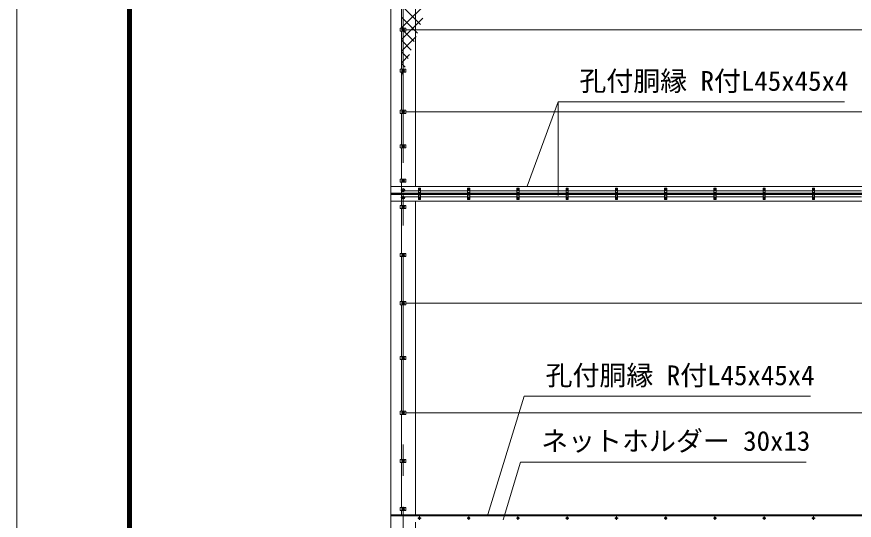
# Model space of a CAD drawing. Units: millimetres at full size; details may follow other scales. Extents: x -10500 to 10500, y -7425 to 7425.
# Drawn here: x -10500 to -5398, y -1328 to 1740 of the extents above; entities that cross this region are included whole.
import ezdxf
from ezdxf.enums import TextEntityAlignment as Align

# ---------------------------------------------------------------- set-up
doc = ezdxf.new("R2010")
doc.units = ezdxf.units.MM
doc.header["$LTSCALE"] = 30
doc.linetypes.add('USER1', pattern=[50.8, 31.75, -6.35, 6.35, -6.35])
for name, color, linetype, lineweight in [('0-0_D-STR-TXT', 7, 'Continuous', 13), ('0-2_D-BMK', 2, 'USER1', 13), ('0-3_D-STR3', 3, 'Continuous', 13), ('0-7_D-STR1', 1, 'Continuous', 18), ('0-B_D-STR2', 7, 'Continuous', 13), ('0-C_D-TTL', 7, 'Continuous', 18)]:
    doc.layers.add(name, color=color, linetype=linetype, lineweight=lineweight)
doc.styles.add('ＭＳ ゴシック', font='')
doc.styles.get('ＭＳ ゴシック').set_extended_font_data('MS Gothic')

msp = doc.modelspace()

# ---------------------------------------------------------------- linework, layer by layer
at = {"layer": '0-0_D-STR-TXT'}
msp.add_line((-7202.6, 1220.94), (-7202.6, 651.45), dxfattribs=at)
for points in [[(-5457.9, 1220.94), (-7202.6, 1220.94), (-7390.1, 707.58)], [(-5663.96, -572.48), (-7408.66, -572.48), (-7630.86, -1292.38)], [(-5690.5, -974.7), (-7431.39, -974.7), (-7537.74, -1324.16)]]:
    msp.add_lwpolyline(points, dxfattribs=at)
at = {"layer": '0-2_D-BMK'}
for p, q in [((-8146.86, -2199.3), (-8146.86, 5720.7)), ((-8156.86, 1660.7), (-8136.86, 1660.7)), ((-8156.86, 1410.7), (-8136.86, 1410.7)), ((-8156.86, 1160.7), (-8136.86, 1160.7)), ((-8156.86, 950.7), (-8136.86, 950.7)), ((-8156.86, 740.7), (-8136.86, 740.7)), ((-8134.11, 683.7), (-8159.61, 683.7)), ((-8054.3, 684.7), (-8039.42, 684.7)), ((-8046.86, 677.26), (-8046.86, 692.14)), ((-7754.3, 684.7), (-7739.42, 684.7)), ((-7746.86, 677.26), (-7746.86, 692.14)), ((-7454.3, 684.7), (-7439.42, 684.7)), ((-7446.86, 677.26), (-7446.86, 692.14)), ((-7154.3, 684.7), (-7139.42, 684.7)), ((-7146.86, 677.26), (-7146.86, 692.14)), ((-6854.3, 684.7), (-6839.42, 684.7)), ((-6846.86, 677.26), (-6846.86, 692.14)), ((-6554.3, 684.7), (-6539.42, 684.7)), ((-6546.86, 677.26), (-6546.86, 692.14)), ((-6254.3, 684.7), (-6239.42, 684.7)), ((-6246.86, 677.26), (-6246.86, 692.14)), ((-5954.3, 684.7), (-5939.42, 684.7)), ((-5946.86, 677.26), (-5946.86, 692.14)), ((-5654.3, 684.7), (-5639.42, 684.7)), ((-5646.86, 677.26), (-5646.86, 692.14)), ((-8134.11, 637.7), (-8159.61, 637.7)), ((-8054.3, 636.7), (-8039.42, 636.7)), ((-8046.86, 644.14), (-8046.86, 629.26)), ((-7754.3, 636.7), (-7739.42, 636.7)), ((-7746.86, 644.14), (-7746.86, 629.26)), ((-7454.3, 636.7), (-7439.42, 636.7)), ((-7446.86, 644.14), (-7446.86, 629.26)), ((-7154.3, 636.7), (-7139.42, 636.7)), ((-7146.86, 644.14), (-7146.86, 629.26)), ((-6854.3, 636.7), (-6839.42, 636.7)), ((-6846.86, 644.14), (-6846.86, 629.26)), ((-6554.3, 636.7), (-6539.42, 636.7)), ((-6546.86, 644.14), (-6546.86, 629.26)), ((-6254.3, 636.7), (-6239.42, 636.7)), ((-6246.86, 644.14), (-6246.86, 629.26)), ((-5954.3, 636.7), (-5939.42, 636.7)), ((-5946.86, 644.14), (-5946.86, 629.26)), ((-5654.3, 636.7), (-5639.42, 636.7)), ((-5646.86, 644.14), (-5646.86, 629.26)), ((-8156.86, 580.7), (-8136.86, 580.7)), ((-8156.86, 287.7), (-8136.86, 287.7)), ((-8156.86, -5.3), (-8136.86, -5.3)), ((-8156.86, -339.3), (-8136.86, -339.3)), ((-8156.86, -673.3), (-8136.86, -673.3)), ((-8156.86, -966.3), (-8136.86, -966.3)), ((-8156.86, -1259.3), (-8136.86, -1259.3)), ((-8037.19, -1315.3), (-8056.53, -1315.3)), ((-8046.86, -1305.62), (-8046.86, -1324.97)), ((-7737.19, -1315.3), (-7756.53, -1315.3)), ((-7746.86, -1305.62), (-7746.86, -1324.97)), ((-7437.19, -1315.3), (-7456.53, -1315.3)), ((-7446.86, -1305.62), (-7446.86, -1324.97)), ((-7137.19, -1315.3), (-7156.53, -1315.3)), ((-7146.86, -1305.62), (-7146.86, -1324.97)), ((-6837.19, -1315.3), (-6856.53, -1315.3)), ((-6846.86, -1305.62), (-6846.86, -1324.97)), ((-6537.19, -1315.3), (-6556.53, -1315.3)), ((-6546.86, -1305.62), (-6546.86, -1324.97)), ((-6237.19, -1315.3), (-6256.53, -1315.3)), ((-6246.86, -1305.62), (-6246.86, -1324.97)), ((-5937.19, -1315.3), (-5956.53, -1315.3)), ((-5946.86, -1305.62), (-5946.86, -1324.97)), ((-5637.19, -1315.3), (-5656.53, -1315.3)), ((-5646.86, -1305.62), (-5646.86, -1324.97))]:
    msp.add_line(p, q, dxfattribs=at)
at = {"layer": '0-3_D-STR3'}
for p, q in [((-8156.86, 1670.2), (-8156.86, 1901.2)), ((-8164.06, 1670.2), (-8129.66, 1670.2)), ((-8164.06, 1670.2), (-8164.06, 1651.2)), ((-8164.06, 1651.2), (-8129.66, 1651.2)), ((-8156.86, 1420.2), (-8156.86, 1651.2)), ((-8153.36, 1664.46), (-8146.86, 1668.21)), ((-8153.36, 1656.95), (-8153.36, 1664.46)), ((-8146.86, 1653.2), (-8153.36, 1656.95)), ((-8146.86, 1668.21), (-8140.36, 1664.46)), ((-8140.36, 1656.95), (-8146.86, 1653.2)), ((-8140.36, 1664.46), (-8140.36, 1656.95)), ((-8129.66, 1670.2), (-8129.66, 1651.2)), ((-8129.66, 1660.7), (-5156.36, 1660.7)), ((-8164.06, 1420.2), (-8129.66, 1420.2)), ((-8164.06, 1420.2), (-8164.06, 1401.2)), ((-8164.06, 1401.2), (-8129.66, 1401.2)), ((-8156.86, 1170.2), (-8156.86, 1401.2)), ((-8153.36, 1414.46), (-8146.86, 1418.21)), ((-8153.36, 1406.95), (-8153.36, 1414.46)), ((-8146.86, 1403.2), (-8153.36, 1406.95)), ((-8146.86, 1418.21), (-8140.36, 1414.46)), ((-8140.36, 1406.95), (-8146.86, 1403.2)), ((-8140.36, 1414.46), (-8140.36, 1406.95)), ((-8129.66, 1420.2), (-8129.66, 1401.2)), ((-8164.06, 1170.2), (-8129.66, 1170.2)), ((-8164.06, 1170.2), (-8164.06, 1151.2)), ((-8164.06, 1151.2), (-8129.66, 1151.2)), ((-8156.86, 960.2), (-8156.86, 1151.2)), ((-8153.36, 1164.46), (-8146.86, 1168.21)), ((-8153.36, 1156.95), (-8153.36, 1164.46)), ((-8146.86, 1153.2), (-8153.36, 1156.95)), ((-8146.86, 1168.21), (-8140.36, 1164.46)), ((-8140.36, 1156.95), (-8146.86, 1153.2)), ((-8140.36, 1164.46), (-8140.36, 1156.95)), ((-8129.66, 1170.2), (-8129.66, 1151.2)), ((-8129.66, 1160.7), (-5156.36, 1160.7)), ((-8164.06, 960.2), (-8129.66, 960.2)), ((-8164.06, 960.2), (-8164.06, 941.2)), ((-8164.06, 941.2), (-8129.66, 941.2)), ((-8156.86, 750.2), (-8156.86, 941.2)), ((-8153.36, 954.46), (-8146.86, 958.21)), ((-8153.36, 946.95), (-8153.36, 954.46)), ((-8146.86, 943.2), (-8153.36, 946.95)), ((-8146.86, 958.21), (-8140.36, 954.46)), ((-8140.36, 946.95), (-8146.86, 943.2)), ((-8140.36, 954.46), (-8140.36, 946.95)), ((-8129.66, 960.2), (-8129.66, 941.2)), ((-8164.06, 750.2), (-8129.66, 750.2)), ((-8164.06, 750.2), (-8164.06, 731.2)), ((-8164.06, 731.2), (-8129.66, 731.2)), ((-8156.86, 665.7), (-8156.86, 731.2)), ((-8153.36, 744.46), (-8146.86, 748.21)), ((-8153.36, 736.95), (-8153.36, 744.46)), ((-8146.86, 733.2), (-8153.36, 736.95)), ((-8146.86, 748.21), (-8140.36, 744.46)), ((-8140.36, 736.95), (-8146.86, 733.2)), ((-8140.36, 744.46), (-8140.36, 736.95)), ((-8129.66, 750.2), (-8129.66, 731.2)), ((-8156.86, 679.7), (-8053.36, 679.7)), ((-8146.86, 673.89), (-8155.36, 678.8)), ((-8138.36, 678.8), (-8146.86, 673.89)), ((-8053.36, 668.7), (-8053.36, 694.7)), ((-8040.36, 694.7), (-8053.36, 694.7)), ((-8040.36, 668.7), (-8053.36, 668.7)), ((-8040.36, 668.7), (-8040.36, 694.7)), ((-8040.36, 679.7), (-7753.36, 679.7)), ((-7753.36, 668.7), (-7753.36, 694.7)), ((-7740.36, 694.7), (-7753.36, 694.7)), ((-7740.36, 668.7), (-7753.36, 668.7)), ((-7740.36, 668.7), (-7740.36, 694.7)), ((-7740.36, 679.7), (-7453.36, 679.7)), ((-7453.36, 668.7), (-7453.36, 694.7)), ((-7440.36, 694.7), (-7453.36, 694.7)), ((-7440.36, 668.7), (-7453.36, 668.7)), ((-7440.36, 668.7), (-7440.36, 694.7)), ((-7440.36, 679.7), (-7153.36, 679.7)), ((-7153.36, 668.7), (-7153.36, 694.7)), ((-7140.36, 694.7), (-7153.36, 694.7)), ((-7140.36, 668.7), (-7153.36, 668.7)), ((-7140.36, 668.7), (-7140.36, 694.7)), ((-7140.36, 679.7), (-6853.36, 679.7)), ((-6853.36, 668.7), (-6853.36, 694.7)), ((-6840.36, 694.7), (-6853.36, 694.7)), ((-6840.36, 668.7), (-6853.36, 668.7)), ((-6840.36, 668.7), (-6840.36, 694.7)), ((-6840.36, 679.7), (-6553.36, 679.7)), ((-6553.36, 668.7), (-6553.36, 694.7)), ((-6540.36, 694.7), (-6553.36, 694.7)), ((-6540.36, 668.7), (-6553.36, 668.7)), ((-6540.36, 668.7), (-6540.36, 694.7)), ((-6540.36, 679.7), (-6253.36, 679.7)), ((-6253.36, 668.7), (-6253.36, 694.7)), ((-6240.36, 694.7), (-6253.36, 694.7)), ((-6240.36, 668.7), (-6253.36, 668.7)), ((-6240.36, 668.7), (-6240.36, 694.7)), ((-6240.36, 679.7), (-5953.36, 679.7)), ((-5953.36, 668.7), (-5953.36, 694.7)), ((-5940.36, 694.7), (-5953.36, 694.7)), ((-5940.36, 668.7), (-5953.36, 668.7)), ((-5940.36, 668.7), (-5940.36, 694.7)), ((-5940.36, 679.7), (-5653.36, 679.7)), ((-5653.36, 668.7), (-5653.36, 694.7)), ((-5640.36, 694.7), (-5653.36, 694.7)), ((-5640.36, 668.7), (-5653.36, 668.7)), ((-5640.36, 668.7), (-5640.36, 694.7)), ((-5640.36, 679.7), (-5353.36, 679.7)), ((-8156.86, 590.2), (-8156.86, 655.7)), ((-8156.86, 641.7), (-8053.36, 641.7)), ((-8146.86, 627.89), (-8155.36, 632.8)), ((-8138.36, 632.8), (-8146.86, 627.89)), ((-8053.36, 652.7), (-8053.36, 626.7)), ((-8040.36, 652.7), (-8053.36, 652.7)), ((-8040.36, 626.7), (-8053.36, 626.7)), ((-8040.36, 652.7), (-8040.36, 626.7)), ((-8040.36, 641.7), (-7753.36, 641.7)), ((-7753.36, 652.7), (-7753.36, 626.7)), ((-7740.36, 652.7), (-7753.36, 652.7)), ((-7740.36, 626.7), (-7753.36, 626.7)), ((-7740.36, 652.7), (-7740.36, 626.7)), ((-7740.36, 641.7), (-7453.36, 641.7)), ((-7453.36, 652.7), (-7453.36, 626.7)), ((-7440.36, 652.7), (-7453.36, 652.7)), ((-7440.36, 626.7), (-7453.36, 626.7)), ((-7440.36, 652.7), (-7440.36, 626.7)), ((-7440.36, 641.7), (-7153.36, 641.7)), ((-7153.36, 652.7), (-7153.36, 626.7)), ((-7140.36, 652.7), (-7153.36, 652.7)), ((-7140.36, 626.7), (-7153.36, 626.7)), ((-7140.36, 652.7), (-7140.36, 626.7)), ((-7140.36, 641.7), (-6853.36, 641.7)), ((-6853.36, 652.7), (-6853.36, 626.7)), ((-6840.36, 652.7), (-6853.36, 652.7)), ((-6840.36, 626.7), (-6853.36, 626.7)), ((-6840.36, 652.7), (-6840.36, 626.7)), ((-6840.36, 641.7), (-6553.36, 641.7)), ((-6553.36, 652.7), (-6553.36, 626.7)), ((-6540.36, 652.7), (-6553.36, 652.7)), ((-6540.36, 626.7), (-6553.36, 626.7)), ((-6540.36, 652.7), (-6540.36, 626.7)), ((-6540.36, 641.7), (-6253.36, 641.7)), ((-6253.36, 652.7), (-6253.36, 626.7)), ((-6240.36, 652.7), (-6253.36, 652.7)), ((-6240.36, 626.7), (-6253.36, 626.7)), ((-6240.36, 652.7), (-6240.36, 626.7)), ((-6240.36, 641.7), (-5953.36, 641.7)), ((-5953.36, 652.7), (-5953.36, 626.7)), ((-5940.36, 652.7), (-5953.36, 652.7)), ((-5940.36, 626.7), (-5953.36, 626.7)), ((-5940.36, 652.7), (-5940.36, 626.7)), ((-5940.36, 641.7), (-5653.36, 641.7)), ((-5653.36, 652.7), (-5653.36, 626.7)), ((-5640.36, 652.7), (-5653.36, 652.7)), ((-5640.36, 626.7), (-5653.36, 626.7)), ((-5640.36, 652.7), (-5640.36, 626.7)), ((-5640.36, 641.7), (-5353.36, 641.7)), ((-8164.06, 590.2), (-8129.66, 590.2)), ((-8164.06, 590.2), (-8164.06, 571.2)), ((-8164.06, 571.2), (-8129.66, 571.2)), ((-8156.86, 297.2), (-8156.86, 571.2)), ((-8153.36, 584.46), (-8146.86, 588.21)), ((-8153.36, 576.95), (-8153.36, 584.46)), ((-8146.86, 573.2), (-8153.36, 576.95)), ((-8146.86, 588.21), (-8140.36, 584.46)), ((-8140.36, 576.95), (-8146.86, 573.2)), ((-8140.36, 584.46), (-8140.36, 576.95)), ((-8129.66, 590.2), (-8129.66, 571.2)), ((-8164.06, 297.2), (-8129.66, 297.2)), ((-8164.06, 297.2), (-8164.06, 278.2)), ((-8164.06, 278.2), (-8129.66, 278.2)), ((-8156.86, 4.2), (-8156.86, 278.2)), ((-8153.36, 291.46), (-8146.86, 295.21)), ((-8153.36, 283.95), (-8153.36, 291.46)), ((-8146.86, 280.2), (-8153.36, 283.95)), ((-8146.86, 295.21), (-8140.36, 291.46)), ((-8140.36, 283.95), (-8146.86, 280.2)), ((-8140.36, 291.46), (-8140.36, 283.95)), ((-8129.66, 297.2), (-8129.66, 278.2)), ((-8164.06, 4.2), (-8129.66, 4.2)), ((-8164.06, 4.2), (-8164.06, -14.8)), ((-8153.36, -1.54), (-8146.86, 2.21)), ((-8146.86, 2.21), (-8140.36, -1.54)), ((-8129.66, 4.2), (-8129.66, -14.8)), ((-8164.06, -14.8), (-8129.66, -14.8)), ((-8156.86, -329.8), (-8156.86, -14.8)), ((-8153.36, -9.05), (-8153.36, -1.54)), ((-8146.86, -12.8), (-8153.36, -9.05)), ((-8140.36, -9.05), (-8146.86, -12.8)), ((-8140.36, -1.54), (-8140.36, -9.05)), ((-8129.66, -5.3), (-5156.36, -5.3)), ((-8164.06, -329.8), (-8129.66, -329.8)), ((-8164.06, -329.8), (-8164.06, -348.8)), ((-8164.06, -348.8), (-8129.66, -348.8)), ((-8156.86, -663.8), (-8156.86, -348.8)), ((-8153.36, -335.54), (-8146.86, -331.79)), ((-8153.36, -343.05), (-8153.36, -335.54)), ((-8146.86, -346.8), (-8153.36, -343.05)), ((-8146.86, -331.79), (-8140.36, -335.54)), ((-8140.36, -343.05), (-8146.86, -346.8)), ((-8140.36, -335.54), (-8140.36, -343.05)), ((-8129.66, -329.8), (-8129.66, -348.8)), ((-8164.06, -663.8), (-8129.66, -663.8)), ((-8164.06, -663.8), (-8164.06, -682.8)), ((-8164.06, -682.8), (-8129.66, -682.8)), ((-8156.86, -956.8), (-8156.86, -682.8)), ((-8153.36, -669.54), (-8146.86, -665.79)), ((-8153.36, -677.05), (-8153.36, -669.54)), ((-8146.86, -680.8), (-8153.36, -677.05)), ((-8146.86, -665.79), (-8140.36, -669.54)), ((-8140.36, -677.05), (-8146.86, -680.8)), ((-8140.36, -669.54), (-8140.36, -677.05)), ((-8129.66, -663.8), (-8129.66, -682.8)), ((-8129.66, -673.3), (-5156.36, -673.3)), ((-8164.06, -956.8), (-8129.66, -956.8)), ((-8164.06, -956.8), (-8164.06, -975.8)), ((-8153.36, -962.54), (-8146.86, -958.79)), ((-8153.36, -970.05), (-8153.36, -962.54)), ((-8146.86, -958.79), (-8140.36, -962.54)), ((-8140.36, -962.54), (-8140.36, -970.05)), ((-8129.66, -956.8), (-8129.66, -975.8)), ((-8164.06, -975.8), (-8129.66, -975.8)), ((-8156.86, -1249.8), (-8156.86, -975.8)), ((-8146.86, -973.8), (-8153.36, -970.05)), ((-8140.36, -970.05), (-8146.86, -973.8)), ((-8164.06, -1249.8), (-8129.66, -1249.8)), ((-8164.06, -1249.8), (-8164.06, -1268.8)), ((-8164.06, -1268.8), (-8129.66, -1268.8)), ((-8156.86, -1300.3), (-8156.86, -1268.8)), ((-8153.36, -1255.54), (-8146.86, -1251.79)), ((-8153.36, -1263.05), (-8153.36, -1255.54)), ((-8146.86, -1266.8), (-8153.36, -1263.05)), ((-8146.86, -1251.79), (-8140.36, -1255.54)), ((-8140.36, -1263.05), (-8146.86, -1266.8)), ((-8140.36, -1255.54), (-8140.36, -1263.05)), ((-8129.66, -1249.8), (-8129.66, -1268.8)), ((-3146.86, -1300.3), (-8221.86, -1300.3))]:
    msp.add_line(p, q, dxfattribs=at)
for points in [[(-8155.36, 678.8), (-8155.36, 688.61), (-8146.86, 693.52)], [(-8146.86, 693.52), (-8138.36, 688.61), (-8138.36, 678.8)], [(-8155.36, 632.8), (-8155.36, 642.61), (-8146.86, 647.52)], [(-8146.86, 647.52), (-8138.36, 642.61), (-8138.36, 632.8)]]:
    msp.add_lwpolyline(points, dxfattribs=at)
for points in [[(-8046.86, -1309.55), (-8051.84, -1312.42), (-8051.84, -1318.17), (-8046.86, -1321.05), (-8041.88, -1318.17), (-8041.88, -1312.42)], [(-7746.86, -1309.55), (-7751.84, -1312.42), (-7751.84, -1318.17), (-7746.86, -1321.05), (-7741.88, -1318.17), (-7741.88, -1312.42)], [(-7446.86, -1309.55), (-7451.84, -1312.42), (-7451.84, -1318.17), (-7446.86, -1321.05), (-7441.88, -1318.17), (-7441.88, -1312.42)], [(-7146.86, -1309.55), (-7151.84, -1312.42), (-7151.84, -1318.17), (-7146.86, -1321.05), (-7141.88, -1318.17), (-7141.88, -1312.42)], [(-6846.86, -1309.55), (-6851.84, -1312.42), (-6851.84, -1318.17), (-6846.86, -1321.05), (-6841.88, -1318.17), (-6841.88, -1312.42)], [(-6546.86, -1309.55), (-6551.84, -1312.42), (-6551.84, -1318.17), (-6546.86, -1321.05), (-6541.88, -1318.17), (-6541.88, -1312.42)], [(-6246.86, -1309.55), (-6251.84, -1312.42), (-6251.84, -1318.17), (-6246.86, -1321.05), (-6241.88, -1318.17), (-6241.88, -1312.42)], [(-5946.86, -1309.55), (-5951.84, -1312.42), (-5951.84, -1318.17), (-5946.86, -1321.05), (-5941.88, -1318.17), (-5941.88, -1312.42)], [(-5646.86, -1309.55), (-5651.84, -1312.42), (-5651.84, -1318.17), (-5646.86, -1321.05), (-5641.88, -1318.17), (-5641.88, -1312.42)]]:
    msp.add_lwpolyline(points, close=True, dxfattribs=at)
for centre, radius in [((-8146.86, 1660.7), 6.25), ((-8146.86, 1410.7), 6.25), ((-8146.86, 1160.7), 6.25), ((-8146.86, 950.7), 6.25), ((-8146.86, 740.7), 6.25), ((-8146.86, 683.7), 8.25), ((-8046.86, 684.7), 5.25), ((-7746.86, 684.7), 5.25), ((-7446.86, 684.7), 5.25), ((-7146.86, 684.7), 5.25), ((-6846.86, 684.7), 5.25), ((-6546.86, 684.7), 5.25), ((-6246.86, 684.7), 5.25), ((-5946.86, 684.7), 5.25), ((-5646.86, 684.7), 5.25), ((-8146.86, 637.7), 8.25), ((-8046.86, 636.7), 5.25), ((-7746.86, 636.7), 5.25), ((-7446.86, 636.7), 5.25), ((-7146.86, 636.7), 5.25), ((-6846.86, 636.7), 5.25), ((-6546.86, 636.7), 5.25), ((-6246.86, 636.7), 5.25), ((-5946.86, 636.7), 5.25), ((-5646.86, 636.7), 5.25), ((-8146.86, 580.7), 6.25), ((-8146.86, 287.7), 6.25), ((-8146.86, -5.3), 6.25), ((-8146.86, -339.3), 6.25), ((-8146.86, -673.3), 6.25), ((-8146.86, -966.3), 6.25), ((-8146.86, -1259.3), 6.25), ((-8046.86, -1315.3), 6.5), ((-8046.86, -1315.3), 4.98), ((-7746.86, -1315.3), 6.5), ((-7746.86, -1315.3), 4.98), ((-7446.86, -1315.3), 6.5), ((-7446.86, -1315.3), 4.98), ((-7146.86, -1315.3), 6.5), ((-7146.86, -1315.3), 4.98), ((-6846.86, -1315.3), 6.5), ((-6846.86, -1315.3), 4.98), ((-6546.86, -1315.3), 6.5), ((-6546.86, -1315.3), 4.98), ((-6246.86, -1315.3), 6.5), ((-6246.86, -1315.3), 4.98), ((-5946.86, -1315.3), 6.5), ((-5946.86, -1315.3), 4.98), ((-5646.86, -1315.3), 6.5), ((-5646.86, -1315.3), 4.98)]:
    msp.add_circle(centre, radius, dxfattribs=at)
at = {"layer": '0-7_D-STR1'}
for p, q in [((-8071.86, 705.7), (-8071.86, 5615.7)), ((-8221.86, 705.7), (-3146.86, 705.7)), ((-8221.86, 664.7), (-3146.86, 664.7)), ((-8221.86, 660.7), (-3146.86, 660.7)), ((-8221.86, 656.7), (-3146.86, 656.7)), ((-8221.86, 615.7), (-3146.86, 615.7)), ((-8071.86, -1294.3), (-8071.86, 615.7)), ((-8221.86, -1294.3), (-3146.86, -1294.3))]:
    msp.add_line(p, q, dxfattribs=at)
msp.add_lwpolyline([(-8221.86, 5660.7), (-8221.86, -2139.3), (-8071.86, -2139.3), (-8071.86, -1339.3)], dxfattribs=at)
at = {"layer": '0-B_D-STR2'}
for p, q in [((-8156.86, 1671.17), (-7985.82, 1842.21)), ((-8040.56, 1691.8), (-8156.86, 1808.1)), ((-8059.43, 1639.96), (-8156.86, 1737.39)), ((-8156.86, 1600.46), (-8026.28, 1731.03)), ((-8078.3, 1588.12), (-8156.86, 1666.68)), ((-8156.86, 1529.75), (-8066.75, 1619.86)), ((-8097.17, 1536.28), (-8156.86, 1595.97)), ((-8116.04, 1484.44), (-8156.86, 1525.26)), ((-8156.86, 1459.04), (-8107.21, 1508.68)), ((-8134.91, 1432.6), (-8156.86, 1454.55)), ((-8156.86, 1388.33), (-8147.68, 1397.51)), ((-8153.78, 1380.75), (-8156.86, 1383.84))]:
    msp.add_line(p, q, dxfattribs=at)
at = {"layer": '0-C_D-TTL', "color": 2}
msp.add_lwpolyline([(-10500, 7425), (10500, 7425), (10500, -7425), (-10500, -7425)], close=True, dxfattribs=at)
at = {"layer": '0-C_D-TTL'}
for points in [[(-9825, 6875), (9825, 6875), (9825, -6875), (-9825, -6875)], [(-9818.75, 6868.75), (9818.75, 6868.75), (9818.75, -6868.75), (-9818.75, -6868.75)], [(-9812.5, 6862.5), (9812.5, 6862.5), (9812.5, -6862.5), (-9812.5, -6862.5)], [(-9806.25, 6856.25), (9806.25, 6856.25), (9806.25, -6856.25), (-9806.25, -6856.25)], [(-9800, 6850), (9800, 6850), (9800, -6850), (-9800, -6850)]]:
    msp.add_lwpolyline(points, close=True, dxfattribs=at)

# ---------------------------------------------------------------- texts
at = {"layer": '0-0_D-STR-TXT', "style": 'ＭＳ ゴシック'}
for s, p in [('孔付胴縁 R付L45x45x4', (-7072.75, 1252.4)), ('孔付胴縁 R付L45x45x4', (-7278.81, -541.02)), ('ネットホルダー 30x13', (-7305.34, -940.7))]:
    msp.add_text(s, height=120.3, dxfattribs=at).set_placement(p, align=Align.BOTTOM_LEFT)

doc.saveas('drawing.dxf')
